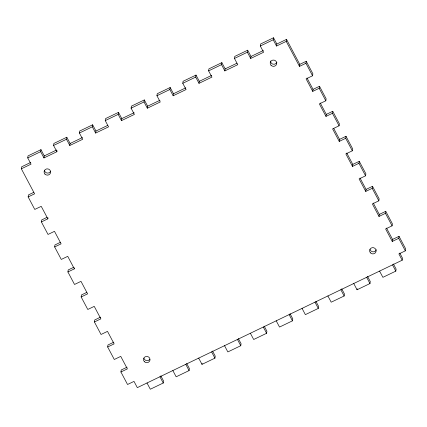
<?xml version="1.0" encoding="UTF-8"?>
<svg xmlns="http://www.w3.org/2000/svg" width="427" height="427" viewBox="0 0 427 427"><rect width="100%" height="100%" fill="white"/><g stroke="black" fill="none" stroke-linecap="round" stroke-linejoin="round"><path stroke-width="0.64" d="M399.795 253.072L402.501 258.191L402.186 260.203L137.318 387.641L134.003 381.391L127.545 384.497L120.916 371.992L127.374 368.885L120.75 356.38L114.292 359.486L107.663 346.986L114.121 343.874L107.497 331.368L101.039 334.48L94.41 321.974L100.868 318.868L94.244 306.362L87.781 309.468L81.157 296.968L87.615 293.856L80.991 281.35L74.528 284.462L67.904 271.956L74.362 268.85L67.738 256.344L61.274 259.451L54.651 246.945L61.109 243.838L54.485 231.333L48.021 234.444L41.398 221.939L47.856 218.832L41.232 206.326L34.768 209.433L28.145 196.927L34.603 193.821L21.35 168.809L21.665 166.797L30.787 162.409M21.35 168.809L31.043 164.149L27.728 157.899L28.043 155.882L40.965 149.663L44.275 155.919L43.96 157.931L56.882 151.718L57.042 150.71M28.145 196.927L28.46 194.915L33.744 192.369M43.96 157.931L40.645 151.681L40.965 149.663M41.398 221.939L41.713 219.921L46.997 217.38M56.882 151.718L53.567 145.463L53.882 143.451L66.804 137.232L70.119 143.483L69.804 145.5L82.721 139.282L79.411 133.032L79.726 131.014L92.643 124.801L95.958 131.052L95.643 133.069L108.565 126.851L105.25 120.595L105.565 118.583L118.487 112.365L121.802 118.621L121.481 120.633L134.404 114.42L131.089 108.164L131.409 106.152L144.326 99.934L147.641 106.184L147.326 108.202L160.248 101.984L156.933 95.733L157.248 93.716L170.17 87.503L173.479 93.753L173.165 95.765L186.087 89.553L182.772 83.297L183.087 81.285L196.009 75.067L199.324 81.322L199.009 83.334L211.925 77.116L208.616 70.866L208.931 68.854L221.853 62.636L225.162 68.886L224.848 70.903L237.77 64.685L234.455 58.435L234.77 56.417L247.692 50.199L251.007 56.455L250.692 58.467L263.608 52.254L260.299 45.999L260.614 43.986L273.531 37.768L276.845 44.024L276.531 46.036L286.223 41.376L286.538 39.359L276.845 44.024M47.856 218.832L48.016 217.823M69.804 145.5L66.489 139.25L66.804 137.232M54.651 246.945L54.966 244.933L60.25 242.387M67.904 271.956L68.219 269.939L73.503 267.398M95.643 133.069L92.328 126.814L92.643 124.801M74.362 268.85L74.522 267.841M81.157 296.968L81.472 294.95L86.756 292.41M121.481 120.633L118.172 114.383L118.487 112.365M94.41 321.974L94.725 319.962L100.596 317.133M147.326 108.202L144.011 101.946L144.326 99.934M107.663 346.986L107.978 344.968L113.854 342.144M120.916 371.992L121.231 369.979L127.107 367.151M173.165 95.765L169.855 89.515L170.17 87.503M199.009 83.334L195.694 77.084L196.009 75.067M147.005 382.976L150.32 389.232L163.242 383.014L163.557 381.001L160.846 375.883M224.848 70.903L221.533 64.648L221.853 62.636M172.85 370.545L176.159 376.801L189.081 370.583L189.396 368.565L186.684 363.452M250.692 58.467L247.377 52.217L247.692 50.199M212.529 351.021L215.24 356.134L214.925 358.146L202.003 364.364L202.158 363.356M276.531 46.036L273.216 39.786L273.531 37.768M224.533 345.678L227.842 351.933L240.764 345.715L241.079 343.703L238.367 338.584M299.791 64.37L306.25 61.258L305.935 63.276L299.476 66.382L299.791 64.37L286.538 39.359M250.371 333.247L253.686 339.497L266.603 333.284L266.923 331.267L264.212 326.153M312.729 91.394L313.044 89.376L319.503 86.27L319.188 88.282L312.729 91.394L306.1 78.888L312.559 75.782L312.879 73.764L306.25 61.258M325.982 116.4L326.297 114.388L332.756 111.276L332.441 113.294L325.982 116.4L319.353 103.894L325.817 100.788L326.132 98.776L319.503 86.27M276.21 320.816L279.525 327.066L292.447 320.848L292.762 318.836L290.05 313.717M339.235 141.412L339.55 139.394L346.009 136.288L345.694 138.3L339.235 141.412L332.606 128.906L339.07 125.8L339.385 123.782L332.756 111.276M302.054 308.379L305.369 314.635L318.286 308.417L318.601 306.405L315.895 301.286M352.488 166.418L352.803 164.406L359.262 161.294L358.947 163.311L352.488 166.418L345.859 153.917L352.323 150.806L352.638 148.793L346.009 136.288M327.893 295.948L331.208 302.199L344.13 295.986L344.445 293.968L341.733 288.855M365.742 191.429L366.056 189.412L372.515 186.305L372.2 188.323L365.742 191.429L359.112 178.924L365.576 175.817L365.891 173.8L359.262 161.294M367.572 276.418L370.284 281.537L369.969 283.549L357.047 289.768L357.207 288.759M378.995 216.436L379.309 214.423L385.768 211.317L385.453 213.329L378.995 216.436L372.365 203.935L378.829 200.823L379.144 198.811L372.515 186.305M392.248 241.447L392.562 239.43L399.021 236.323L398.706 238.341L392.248 241.447L385.618 228.941L392.082 225.835L392.397 223.817L385.768 211.317M379.576 271.081L382.891 277.337L395.813 271.118L396.128 269.101L393.416 263.987M402.186 260.203L398.877 253.953L405.335 250.841L405.65 248.829L399.021 236.323M27.728 157.899L40.645 151.681M53.567 145.463L66.489 139.25M79.411 133.032L92.328 126.814M105.25 120.595L118.172 114.383M131.089 108.164L144.011 101.946M156.933 95.733L169.855 89.515M182.772 83.297L195.694 77.084M208.616 70.866L221.533 64.648M234.455 58.435L247.377 52.217M260.299 45.999L273.216 39.786M44.275 155.919L56.61 149.984M70.119 143.483L82.448 137.553M95.958 131.052L107.705 125.399M121.802 118.621L134.131 112.685M147.641 106.184L159.976 100.254M173.479 93.753L185.814 87.818M199.324 81.322L211.659 75.387M225.162 68.886L236.91 63.233M251.007 56.455L263.336 50.519M305.935 63.276L312.559 75.782M319.188 88.282L325.817 100.788M332.441 113.294L339.07 125.8M345.694 138.3L352.323 150.806M358.947 163.311L365.576 175.817M372.2 188.323L378.829 200.823M385.453 213.329L392.082 225.835M398.706 238.341L405.335 250.841M307.018 78.008L313.044 89.376M320.271 103.019L326.297 114.388M333.829 128.596L339.55 139.394M346.777 153.037L352.803 164.406M360.03 178.048L366.056 189.412M373.283 203.055L379.309 214.423M386.536 228.066L392.562 239.43M286.223 41.376L299.476 66.382M392.498 264.868L395.813 271.118M366.654 277.299L369.969 283.549M353.737 283.517L357.047 289.768M340.815 289.73L344.13 295.986M314.977 302.167L318.286 308.417M289.132 314.598L292.447 320.848M263.294 327.029L266.603 333.284M237.449 339.465L240.764 345.715M211.611 351.896L214.925 358.146M198.688 358.114L202.003 364.364M185.766 364.327L189.081 370.583M159.928 376.763L163.242 383.014M276.893 62.187A3.272 3.138 8.9 0 1 270.521 60.992M50.418 171.713A3.272 3.138 8.9 0 1 44.477 170.597M376.294 249.758A3.272 3.138 8.9 0 1 369.99 249.379M149.818 359.283A3.272 3.138 8.9 0 1 143.878 358.168M44.936 174.072A3.272 3.138 8.9 0 0 50.466 172.994A3.272 3.138 8.9 0 0 46.671 168.911A3.272 3.138 8.9 0 0 44.936 174.072M271.044 65.283A3.272 3.138 8.9 0 0 276.579 64.205A3.272 3.138 8.9 0 0 272.778 60.122A3.272 3.138 8.9 0 0 271.044 65.283M370.444 252.853A3.272 3.138 8.9 0 0 375.979 251.77A3.272 3.138 8.9 0 0 372.179 247.692A3.272 3.138 8.9 0 0 370.444 252.853M144.337 361.637A3.272 3.138 8.9 0 0 149.866 360.559A3.272 3.138 8.9 0 0 146.071 356.481A3.272 3.138 8.9 0 0 144.337 361.637"/></g></svg>
